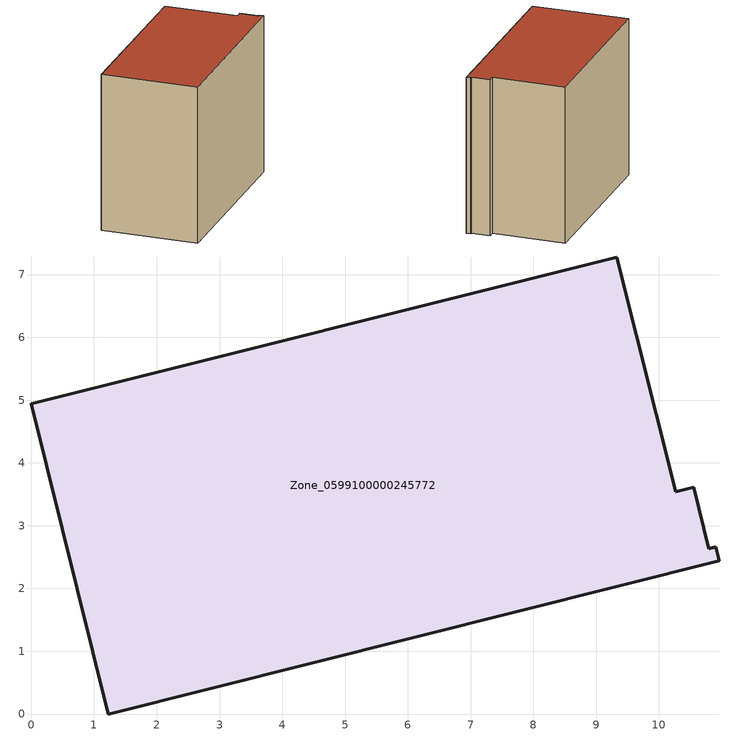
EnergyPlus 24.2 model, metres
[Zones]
Zone_0599100000245772
 floor ground (C_G): 10.27,3.54 10.55,3.61 10.79,2.63 10.9,2.66 10.96,2.44 1.23,0 0,4.94 9.33,7.28 z0
 wall outside (C_F): 1.23,0 10.96,2.44 10.9,2.66 10.79,2.63 10.55,3.61 10.27,3.54 9.33,7.28 0,4.94 1.23,0 z0:8.41
 roof outside (C_R): 9.33,7.28 0,4.94 1.23,0 10.96,2.44 10.9,2.66 10.79,2.63 10.55,3.61 10.27,3.54 z8.41
[BUILDING]
Pand.0599100000245772: North Axis=0; Terrain=City; Loads Convergence Tolerance Value=0.04; Temperature Convergence Tolerance Value=0.4; Solar Distribution=FullExterior; Maximum Number of Warmup Days=25; Minimum Number of Warmup Days=1
[Site:Location]
Rotterdam.The.Hague.AP_ZH_NLD Design_Conditions: Latitude=51.96; Longitude=4.45; Time Zone=1; Elevation=-4.5
[SITE:GROUNDTEMPERATURE:BUILDINGSURFACE]
18, 18, 18, 18, 18, 18, 18, 18, 18, 18, 18, 18
[MATERIAL] Thermal Absorptance=0.9; Solar Absorptance=0.7; Visible Absorptance=0.7
Name | Roughness | Thickness | Conductivity | Density | Specific Heat
G.TI.1975-1991 | MediumSmooth | 0.15 | 0.288461 | 540 | 1210
F.TI.1975-1991 | Rough | 0.3 | 0.230769 | 1920 | 840
R.TI.1975-1991 | MediumRough | 0.2 | 0.153846 | 1500 | 1000
[CONSTRUCTION]
C_G: G.TI.1975-1991
C_F: F.TI.1975-1991
C_R: R.TI.1975-1991
[ZONE]
Zone_0599100000245772: Type=1; Multiplier=1; Ceiling Height=Autocalculate; Volume=Autocalculate; Floor Area=autocalculate; Part of Total Floor Area=Yes
[ZONEINFILTRATION:DESIGNFLOWRATE]
Infil_Zone_0599100000245772: Zone or ZoneList or Space or SpaceList=Zone_0599100000245772; Schedule=AlwaysOn; Design Flow Rate Calculation Method=Flow/Area; Flow Rate per Floor Area=0.003; Constant Term Coefficient=1; Temperature Term Coefficient=0; Velocity Term Coefficient=0; Velocity Squared Term Coefficient=0
[HVACTEMPLATE:ZONE:IDEALLOADSAIRSYSTEM]
Zone_0599100000245772: Maximum Heating Supply Air Temperature=50; Minimum Cooling Supply Air Temperature=13; Maximum Heating Supply Air Humidity Ratio=0.0156; Minimum Cooling Supply Air Humidity Ratio=0.0077; Heating Limit=NoLimit; Cooling Limit=NoLimit; Dehumidification Control Type=ConstantSensibleHeatRatio; Cooling Sensible Heat Ratio=0.7; Dehumidification Setpoint=60; Humidification Control Type=None; Humidification Setpoint=30; Outdoor Air Method=None; Outdoor Air Flow Rate per Person=0.00944; Outdoor Air Flow Rate per Zone Floor Area=0; Outdoor Air Flow Rate per Zone=0; Demand Controlled Ventilation Type=None; Outdoor Air Economizer Type=NoEconomizer; Heat Recovery Type=None; Sensible Heat Recovery Effectiveness=0.7; Latent Heat Recovery Effectiveness=0.65
[ZONECONTROL:THERMOSTAT]
ThermostatControl_Zone_0599100000245772: Zone or ZoneList=Zone_0599100000245772; Control Type Schedule=DualSetpointControlType; Control 1=Thermostat_Zone_0599100000245772; Temperature Difference Between Cutout And Setpoint=0
[THERMOSTATSETPOINT:DUALSETPOINT]
Thermostat_Zone_0599100000245772: Heating Setpoint Temperature Schedule=HeatingSetpoint_Zone_0599100000245772; Cooling Setpoint Temperature Schedule=CoolingSetpoint_Zone_0599100000245772
[SCHEDULE:COMPACT]
HeatingSetpoint_Zone_0599100000245772: Through: 12/31, For: AllDays, Until: 24:00, 21
CoolingSetpoint_Zone_0599100000245772: Through: 12/31, For: AllDays, Until: 24:00, 24
DualSetpointControlType: Through: 12/31, For: AllDays, Until: 24:00, 4
AlwaysOn: Through: 12/31, For: AllDays, Until: 24:00, 1
